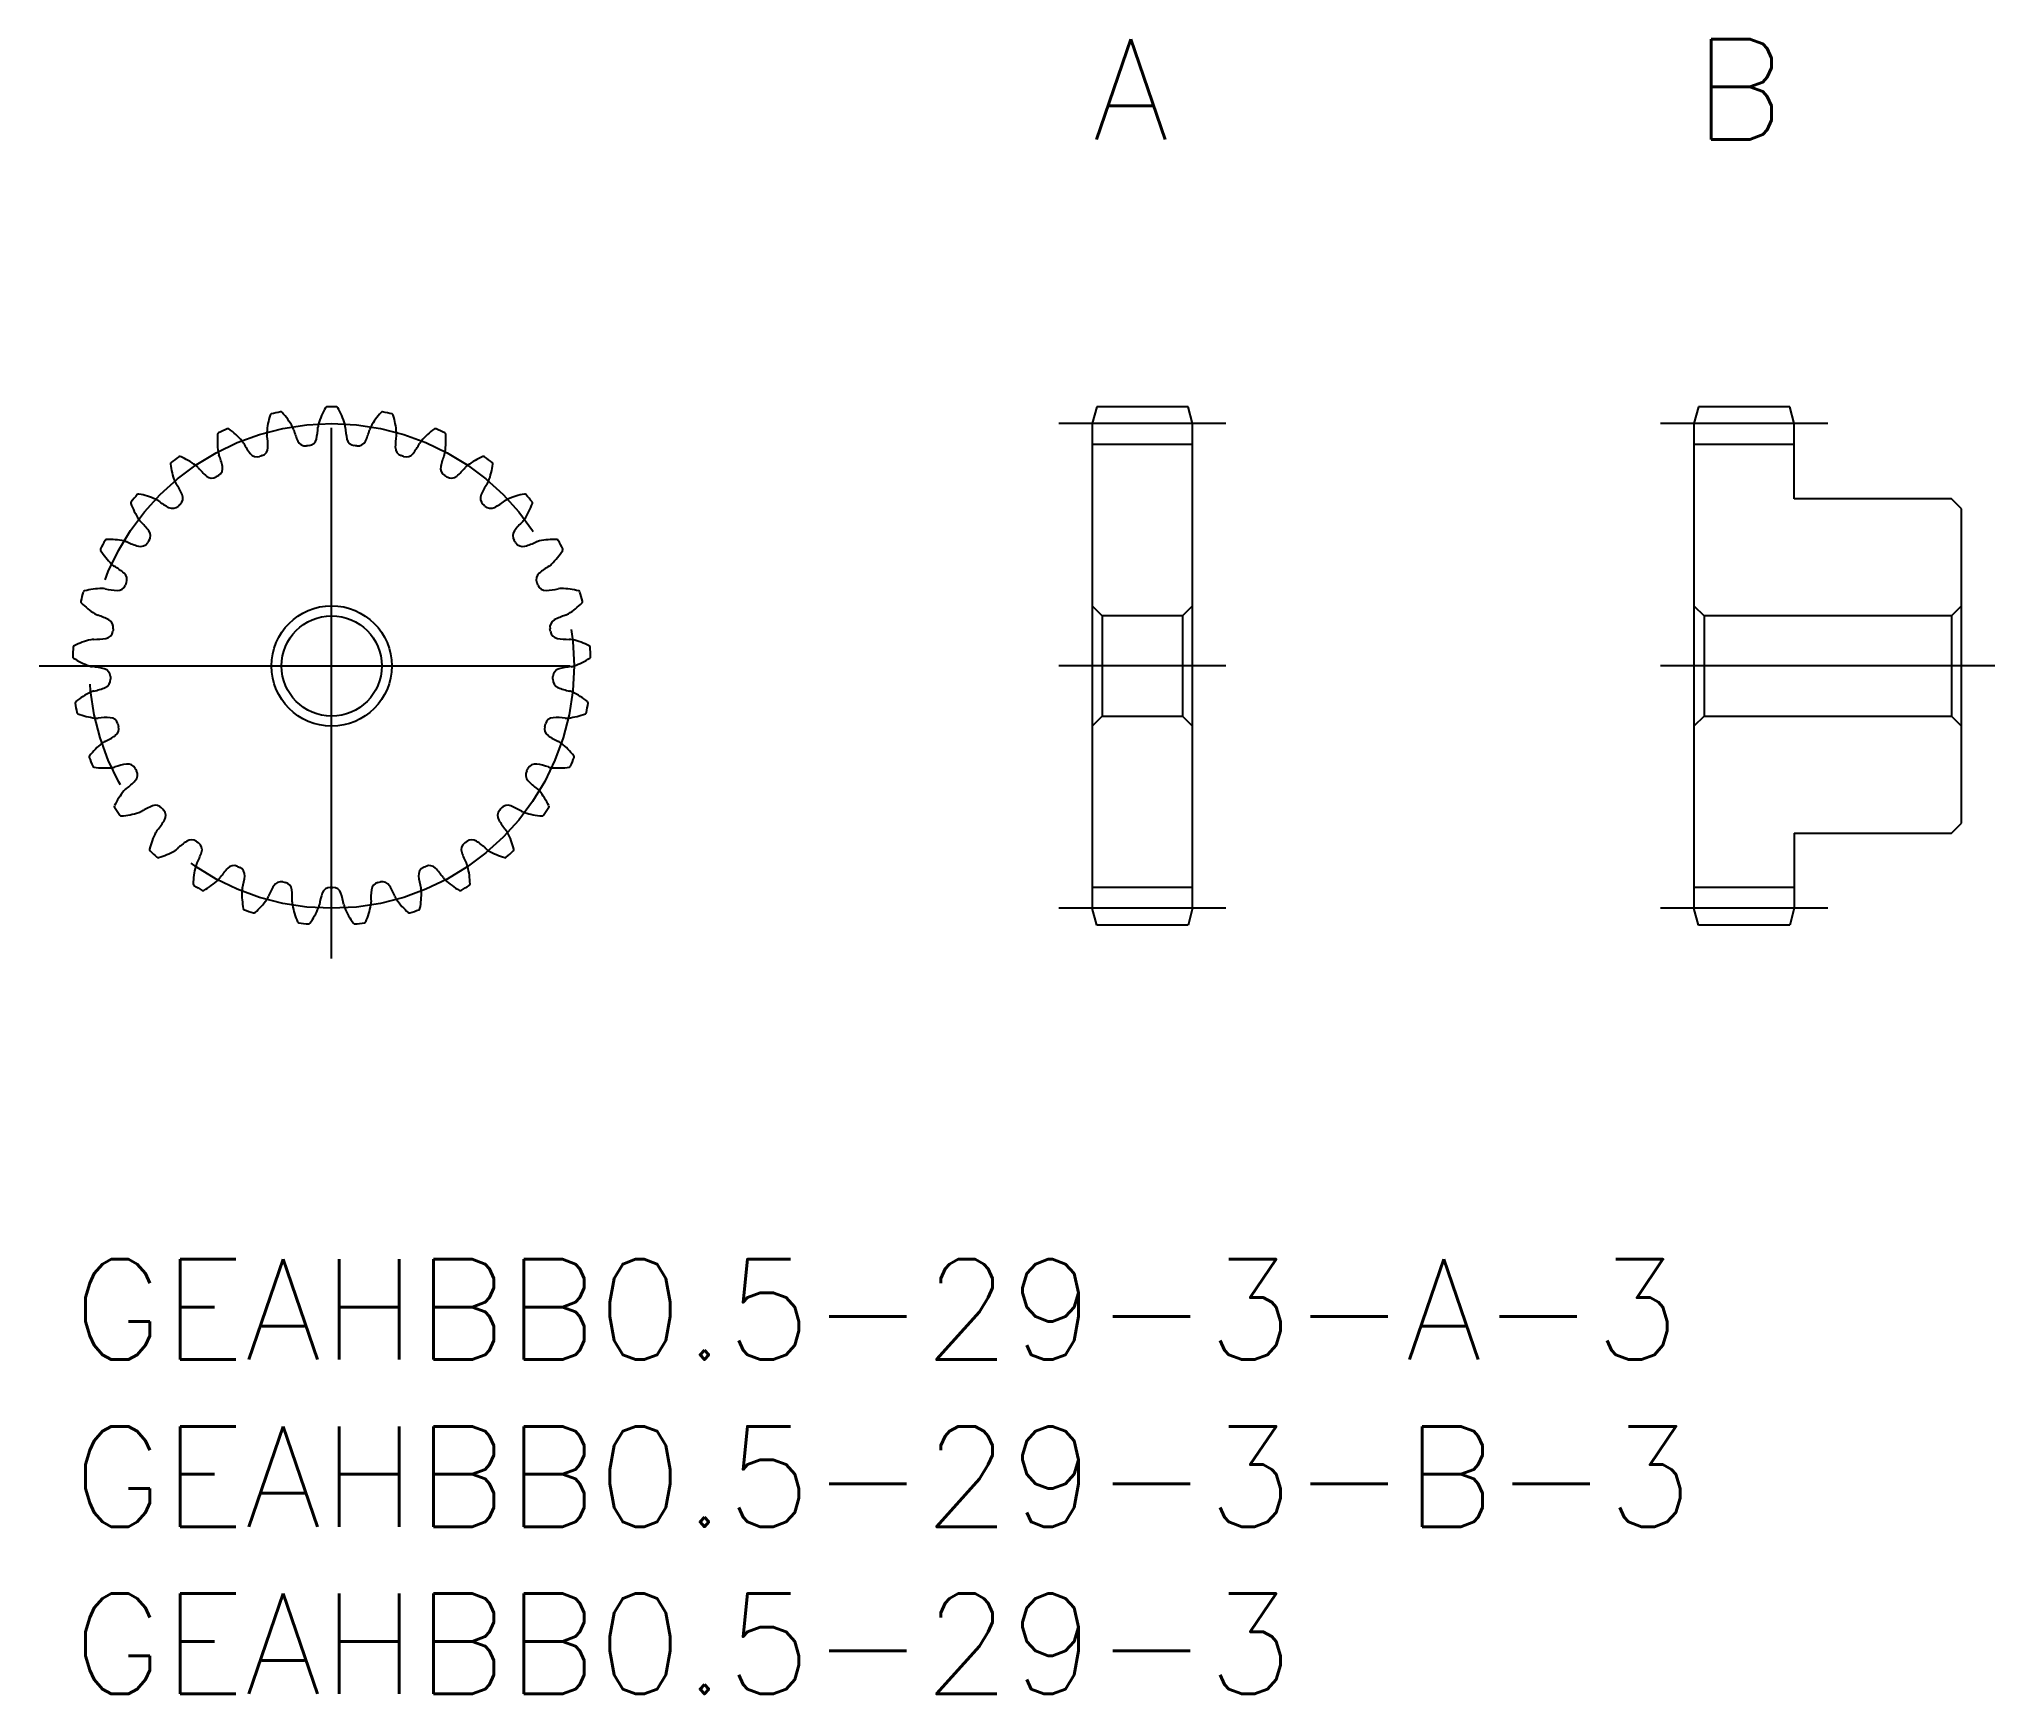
# Model space of a CAD drawing. Extents: x -1 to 57.5, y -13 to 36.5.
import ezdxf

# ---------------------------------------------------------------- set-up
doc = ezdxf.new("R2010")
doc.units = 0
doc.header["$LTSCALE"] = 0.5
doc.linetypes.add('CENTER', pattern=[50.8, 31.75, -6.35, 6.35, -6.35])
for name, color, linetype in [('MSM_CENTER', 1, 'CENTER'), ('MSM_CONTINUOUS', 7, 'CONTINUOUS'), ('MSM_PART_NUMBER', 7, 'CONTINUOUS')]:
    doc.layers.add(name, color=color, linetype=linetype)
doc.styles.get("Standard").update_dxf_attribs({"font": 'txt.shx', "height": 3, "bigfont": 'bigfont.shx'})

# ---------------------------------------------------------------- blocks, each defined once
blk = doc.blocks.new('*U3')
at = {"layer": 'MSM_PART_NUMBER'}
blk.add_text('GEAHBB0.5-29-3-A-3', height=3, dxfattribs=at).set_placement((0, -3))
blk = doc.blocks.new('*U4')
at = {"layer": 'MSM_PART_NUMBER'}
blk.add_text('GEAHBB0.5-29-3-B-3', height=3, dxfattribs=at).set_placement((0, -8))
blk = doc.blocks.new('*U5')
at = {"layer": 'MSM_PART_NUMBER'}
blk.add_text('GEAHBB0.5-29-3', height=3, dxfattribs=at).set_placement((0, -13))
blk = doc.blocks.new('*U6')
at = {"layer": 'MSM_PART_NUMBER'}
blk.add_text('A', height=3, dxfattribs=at).set_placement((30.5, 33.5))
blk = doc.blocks.new('*U7')
at = {"layer": 'MSM_PART_NUMBER'}
blk.add_text('B', height=3, dxfattribs=at).set_placement((48.5, 33.5))

msp = doc.modelspace()

# ---------------------------------------------------------------- linework, layer by layer
at = {"layer": 'MSM_CENTER'}
for p, q in [((7.75, 9), (7.75, 26.5)), ((34.5, 25), (29.5, 25)), ((52.5, 25), (47.5, 25)), ((-1, 17.75), (16.5, 17.75)), ((34.5, 17.75), (29.5, 17.75)), ((57.5, 17.75), (47.5, 17.75)), ((34.5, 10.5), (29.5, 10.5)), ((52.5, 10.5), (47.5, 10.5))]:
    msp.add_line(p, q, dxfattribs=at)
msp.add_circle((7.75, 17.75), 7.25, dxfattribs=at)
at = {"layer": 'MSM_CONTINUOUS'}
for p, q in [((30.634, 25.5), (30.5, 25)), ((33.366, 25.5), (30.634, 25.5)), ((33.5, 25), (33.366, 25.5)), ((48.634, 25.5), (48.5, 25)), ((51.366, 25.5), (48.634, 25.5)), ((51.5, 25), (51.366, 25.5)), ((30.5, 25), (30.5, 10.5)), ((33.5, 10.5), (33.5, 25)), ((48.5, 25), (48.5, 10.5)), ((51.5, 22.75), (51.5, 25)), ((33.5, 24.375), (30.5, 24.375)), ((51.5, 24.375), (48.5, 24.375)), ((56.2, 22.75), (51.5, 22.75)), ((56.5, 22.45), (56.2, 22.75)), ((56.5, 13.05), (56.5, 22.45)), ((30.5, 19.55), (30.8, 19.25)), ((33.2, 19.25), (33.5, 19.55)), ((48.5, 19.55), (48.8, 19.25)), ((56.2, 19.25), (56.5, 19.55)), ((30.8, 19.25), (30.8, 16.25)), ((33.2, 19.25), (30.8, 19.25)), ((33.2, 19.25), (33.2, 16.25)), ((48.8, 19.25), (48.8, 16.25)), ((56.2, 19.25), (48.8, 19.25)), ((56.2, 19.25), (56.2, 16.25)), ((30.8, 16.25), (30.5, 15.95)), ((30.8, 16.25), (33.2, 16.25)), ((33.5, 15.95), (33.2, 16.25)), ((48.8, 16.25), (48.5, 15.95)), ((48.8, 16.25), (56.2, 16.25)), ((56.5, 15.95), (56.2, 16.25)), ((56.2, 12.75), (56.5, 13.05)), ((51.5, 12.75), (56.2, 12.75)), ((51.5, 12.75), (51.5, 10.5)), ((33.5, 11.125), (30.5, 11.125)), ((51.5, 11.125), (48.5, 11.125)), ((30.634, 10), (30.5, 10.5)), ((33.366, 10), (30.634, 10)), ((33.5, 10.5), (33.366, 10)), ((48.634, 10), (48.5, 10.5)), ((51.366, 10), (48.634, 10)), ((51.5, 10.5), (51.366, 10))]:
    msp.add_line(p, q, dxfattribs=at)
for radius in [1.8, 1.5]:
    msp.add_circle((7.75, 17.75), radius, dxfattribs=at)
for centre, radius, start, end in [((8.22, 24.547), 2.417, 163.01637, 175.51724), ((5.956, 25.238), 0.05, 103.47115, 163.01637), ((7.75, 17.75), 7.75, 101.35644, 103.47115), ((6.234, 25.299), 0.05, 41.81121, 101.35644), ((4.47, 23.721), 2.417, 29.31035, 41.81121), ((9.67, 24.287), 2.417, 150.60258, 163.10345), ((7.608, 25.449), 0.05, 91.05736, 150.60258), ((7.75, 17.75), 7.75, 88.94264, 91.05736), ((7.892, 25.449), 0.05, 29.39742, 88.94264), ((5.83, 24.287), 2.417, 16.89655, 29.39742), ((11.03, 23.721), 2.417, 138.18879, 150.68965), ((9.266, 25.299), 0.05, 78.64356, 138.18879), ((7.75, 17.75), 7.75, 76.52885, 78.64356), ((9.544, 25.238), 0.05, 16.98363, 76.52885), ((7.28, 24.547), 2.417, 4.48276, 16.98363), ((6.748, 24.489), 2.417, 175.43017, 187.93103), ((4.388, 24.677), 0.05, 115.88494, 175.43017), ((7.75, 17.75), 7.75, 113.77023, 115.88494), ((4.646, 24.797), 0.05, 54.22501, 113.77023), ((3.263, 22.877), 2.417, 41.72414, 54.22501), ((6.219, 24.704), 0.41, 175.51705, 189.37298), ((3.614, 24.274), 2.231, 0.13815, 9.37316), ((6.219, 24.704), 0.41, 15.4546, 29.31054), ((8.765, 25.407), 2.231, 195.45443, 204.68944), ((5.113, 25.01), 2.231, 347.72435, 356.95936), ((7.75, 24.87), 0.41, 163.10325, 176.95919), ((7.75, 24.87), 0.41, 3.04081, 16.89674), ((10.387, 25.01), 2.231, 183.04064, 192.27565), ((6.735, 25.407), 2.231, 335.31056, 344.54557), ((9.281, 24.704), 0.41, 150.68947, 164.5454), ((11.886, 24.274), 2.231, 170.62684, 179.86185), ((9.281, 24.704), 0.41, 350.62702, 4.48295), ((12.237, 22.877), 2.417, 125.77499, 138.27586), ((10.854, 24.797), 0.05, 66.22977, 125.77499), ((7.75, 17.75), 7.75, 64.11506, 66.22977), ((11.112, 24.677), 0.05, 4.56983, 64.11506), ((8.752, 24.489), 2.417, 352.06897, 4.56983), ((7.75, 17.75), 7.75, 126.18402, 128.29873), ((3.204, 23.965), 0.05, 66.6388, 126.18402), ((2.266, 21.792), 2.417, 54.13793, 66.6388), ((4.76, 24.212), 0.41, 187.93084, 201.78678), ((2.308, 23.232), 2.231, 12.55194, 21.78695), ((4.76, 24.212), 0.41, 27.8684, 41.72433), ((7.095, 25.447), 2.231, 207.86822, 217.10323), ((5.515, 24.252), 0.25, 217.10322, 288.96874), ((7.75, 17.75), 6.625, 108.27264, 108.96874), ((5.594, 24.278), 0.25, 288.27264, 0.13815), ((6.965, 24.58), 0.25, 204.68943, 276.55495), ((7.75, 17.75), 6.625, 95.85884, 96.55495), ((7.048, 24.589), 0.25, 275.85884, 347.72436), ((8.452, 24.589), 0.25, 192.27564, 264.14116), ((7.75, 17.75), 6.625, 83.44505, 84.14116), ((8.535, 24.58), 0.25, 263.44505, 335.31057), ((9.906, 24.278), 0.25, 179.86185, 251.72736), ((7.75, 17.75), 6.625, 71.03126, 71.72736), ((9.985, 24.252), 0.25, 251.03126, 322.89678), ((8.405, 25.447), 2.231, 322.89677, 332.13178), ((10.74, 24.212), 0.41, 138.27567, 152.1316), ((13.192, 23.232), 2.231, 158.21305, 167.44806), ((10.74, 24.212), 0.41, 338.21322, 352.06915), ((13.234, 21.792), 2.417, 113.3612, 125.86207), ((12.296, 23.965), 0.05, 53.81598, 113.3612), ((7.75, 17.75), 7.75, 51.70127, 53.81598), ((2.978, 23.793), 0.05, 128.29873, 187.84396), ((5.322, 24.116), 2.417, 187.84396, 200.34483), ((3.441, 23.418), 0.41, 40.28219, 54.13812), ((5.456, 25.126), 2.231, 220.28202, 229.51703), ((4.17, 23.619), 0.25, 229.51702, 301.38254), ((7.75, 17.75), 6.625, 120.68643, 121.38254), ((4.241, 23.662), 0.25, 300.68643, 12.55195), ((11.259, 23.662), 0.25, 167.44805, 239.31357), ((7.75, 17.75), 6.625, 58.61746, 59.31357), ((11.33, 23.619), 0.25, 238.61746, 310.48298), ((10.044, 25.126), 2.231, 310.48297, 319.71798), ((12.059, 23.418), 0.41, 125.86188, 139.71781), ((10.178, 24.116), 2.417, 339.65517, 352.15604), ((12.522, 23.793), 0.05, 352.15604, 51.70127), ((7.75, 17.75), 7.75, 138.59782, 140.71253), ((1.974, 22.842), 0.05, 79.05259, 138.59782), ((1.525, 20.519), 2.417, 66.55173, 79.05259), ((3.441, 23.418), 0.41, 200.34464, 214.20057), ((1.257, 21.934), 2.231, 24.96573, 34.20074), ((3.052, 22.77), 0.25, 313.10022, 24.96574), ((12.448, 22.77), 0.25, 155.03426, 226.89978), ((14.243, 21.934), 2.231, 145.79926, 155.03427), ((12.059, 23.418), 0.41, 325.79943, 339.65536), ((13.975, 20.519), 2.417, 100.94741, 113.44828), ((13.526, 22.842), 0.05, 41.40218, 100.94741), ((7.75, 17.75), 7.75, 39.28747, 41.40218), ((1.79, 22.626), 0.05, 140.71253, 200.25775), ((4.011, 23.445), 2.417, 200.25775, 212.75862), ((2.323, 22.359), 0.41, 52.69598, 66.55192), ((3.924, 24.46), 2.231, 232.69581, 241.93082), ((2.992, 22.712), 0.25, 241.93081, 313.79633), ((7.75, 17.75), 6.625, 133.10022, 133.79633), ((7.75, 17.75), 6.625, 46.20367, 46.89978), ((12.508, 22.712), 0.25, 226.20367, 298.06919), ((11.576, 24.46), 2.231, 298.06918, 307.30419), ((13.177, 22.359), 0.41, 113.44809, 127.30402), ((11.489, 23.445), 2.417, 327.24138, 339.74225), ((13.71, 22.626), 0.05, 339.74225, 39.28747), ((2.323, 22.359), 0.41, 212.75843, 226.61436), ((0.509, 20.44), 2.231, 37.37952, 46.61454), ((2.083, 21.643), 0.25, 325.51401, 37.37953), ((13.417, 21.643), 0.25, 142.62047, 214.48599), ((14.991, 20.44), 2.231, 133.38546, 142.62048), ((13.177, 22.359), 0.41, 313.38564, 327.24157), ((0.882, 21.231), 0.05, 153.12632, 212.67154), ((7.75, 17.75), 7.75, 151.01161, 153.12632), ((2.874, 22.508), 2.417, 212.67155, 225.17241), ((1.015, 21.482), 0.05, 91.46639, 151.01161), ((1.075, 19.116), 2.417, 78.96552, 91.46639), ((1.459, 21.085), 0.41, 65.10977, 78.96571), ((2.571, 23.481), 2.231, 245.1096, 254.34461), ((2.036, 21.574), 0.25, 254.3446, 326.21012), ((7.75, 17.75), 6.625, 145.51401, 146.21012), ((7.75, 17.75), 6.625, 33.78988, 34.48599), ((13.464, 21.574), 0.25, 213.78988, 285.6554), ((12.929, 23.481), 2.231, 285.65539, 294.8904), ((14.041, 21.085), 0.41, 101.03429, 114.89023), ((14.425, 19.116), 2.417, 88.53361, 101.03448), ((12.626, 22.508), 2.417, 314.82759, 327.32845), ((14.485, 21.482), 0.05, 28.98839, 88.53361), ((7.75, 17.75), 7.75, 26.87368, 28.98839), ((14.618, 21.231), 0.05, 327.32845, 26.87368), ((1.459, 21.085), 0.41, 225.17223, 239.02816), ((0.1, 18.821), 2.231, 49.79332, 59.02833), ((1.379, 20.333), 0.25, 337.92781, 49.79333), ((14.121, 20.333), 0.25, 130.20667, 202.07219), ((15.4, 18.821), 2.231, 120.97167, 130.20668), ((14.041, 21.085), 0.41, 300.97184, 314.82778), ((7.75, 17.75), 7.75, 163.4254, 165.54011), ((0.37, 19.947), 0.05, 103.88018, 163.4254), ((0.938, 17.649), 2.417, 91.37931, 103.88018), ((0.889, 19.655), 0.41, 77.52357, 91.3795), ((1.46, 22.233), 2.231, 257.5234, 266.75841), ((1.348, 20.256), 0.25, 266.7584, 338.62392), ((7.75, 17.75), 6.625, 157.92781, 158.62392), ((7.75, 17.75), 6.625, 21.37608, 22.07219), ((14.152, 20.256), 0.25, 201.37608, 273.2416), ((14.04, 22.233), 2.231, 273.24159, 282.4766), ((14.611, 19.655), 0.41, 88.6205, 102.47643), ((14.562, 17.649), 2.417, 76.11982, 88.62069), ((15.13, 19.947), 0.05, 16.5746, 76.11982), ((7.75, 17.75), 7.75, 14.45989, 16.5746), ((0.294, 19.673), 0.05, 165.54011, 225.08533), ((1.965, 21.349), 2.417, 225.08534, 237.58621), ((0.889, 19.655), 0.41, 237.58601, 251.44195), ((14.611, 19.655), 0.41, 288.55805, 302.41398), ((13.535, 21.349), 2.417, 302.41379, 314.91466), ((15.206, 19.673), 0.05, 314.91466, 14.45989), ((0.049, 17.151), 2.231, 62.20711, 71.44212), ((0.959, 18.821), 0.25, 279.17219, 351.03771), ((0.972, 18.903), 0.25, 350.3416, 62.20712), ((7.75, 17.75), 6.625, 170.3416, 171.03771), ((14.528, 18.903), 0.25, 117.79288, 189.6584), ((7.75, 17.75), 6.625, 8.96229, 9.6584), ((14.541, 18.821), 0.25, 188.96229, 260.82781), ((15.451, 17.151), 2.231, 108.55788, 117.79289), ((7.75, 17.75), 7.75, 175.8392, 177.95391), ((0.07, 18.309), 0.05, 116.29397, 175.8392), ((1.119, 16.187), 2.417, 103.7931, 116.29397), ((0.64, 18.135), 0.41, 89.93736, 103.7933), ((0.643, 20.776), 2.231, 269.93719, 279.1722), ((14.857, 20.776), 2.231, 260.8278, 270.06281), ((14.86, 18.135), 0.41, 76.20671, 90.06264), ((14.381, 16.187), 2.417, 63.70603, 76.2069), ((15.43, 18.309), 0.05, 4.1608, 63.70603), ((7.75, 17.75), 7.75, 2.04609, 4.1608), ((0.055, 18.025), 0.05, 177.95391, 237.49912), ((1.327, 20.021), 2.417, 237.49913, 250), ((0.64, 18.135), 0.41, 249.99981, 263.85574), ((0.358, 15.51), 2.231, 74.6209, 83.85592), ((0.883, 17.42), 0.25, 2.75539, 74.62091), ((14.617, 17.42), 0.25, 105.37909, 177.24461), ((15.142, 15.51), 2.231, 96.14408, 105.3791), ((14.86, 18.135), 0.41, 276.14426, 290.00019), ((14.173, 20.021), 2.417, 290, 302.50087), ((15.445, 18.025), 0.05, 302.50087, 2.04609), ((1.61, 14.798), 2.417, 116.2069, 128.70776), ((0.724, 16.598), 0.41, 102.35115, 116.20709), ((0.159, 19.178), 2.231, 282.35098, 291.58599), ((0.887, 17.336), 0.25, 291.58598, 3.4515), ((7.75, 17.75), 6.625, 182.75539, 183.4515), ((7.75, 17.75), 6.625, 356.5485, 357.24461), ((14.613, 17.336), 0.25, 176.5485, 248.41402), ((15.341, 19.178), 2.231, 248.41401, 257.64902), ((14.776, 16.598), 0.41, 63.79292, 77.64885), ((13.89, 14.798), 2.417, 51.29224, 63.7931), ((0.13, 16.645), 0.05, 128.70776, 188.25299), ((7.75, 17.75), 7.75, 188.25299, 190.3677), ((7.75, 17.75), 7.75, 349.6323, 351.74701), ((15.37, 16.645), 0.05, 351.74701, 51.29224), ((0.176, 16.364), 0.05, 190.3677, 249.91292), ((0.989, 18.587), 2.417, 249.91292, 262.41379), ((0.724, 16.598), 0.41, 262.4136, 276.26954), ((1.012, 13.973), 2.231, 87.0347, 96.26971), ((1.115, 15.951), 0.25, 15.16919, 87.03471), ((1.137, 15.871), 0.25, 303.99978, 15.8653), ((7.75, 17.75), 6.625, 195.16919, 195.8653), ((14.363, 15.871), 0.25, 164.1347, 236.00022), ((7.75, 17.75), 6.625, 344.1347, 344.83081), ((14.385, 15.951), 0.25, 92.96529, 164.83081), ((14.488, 13.973), 2.231, 83.73029, 92.9653), ((14.776, 16.598), 0.41, 263.73046, 277.5864), ((14.511, 18.587), 2.417, 277.58621, 290.08708), ((15.324, 16.364), 0.05, 290.08708, 349.6323), ((2.388, 13.547), 2.417, 128.62069, 141.12156), ((1.136, 15.115), 0.41, 114.76495, 128.62088), ((0.029, 17.513), 2.231, 294.76477, 303.99979), ((15.471, 17.513), 2.231, 236.00021, 245.23523), ((14.364, 15.115), 0.41, 51.37912, 65.23505), ((13.112, 13.547), 2.417, 38.87844, 51.37931), ((0.546, 15.032), 0.05, 141.12156, 200.66678), ((7.75, 17.75), 7.75, 200.66678, 202.78149), ((0.651, 14.768), 0.05, 202.78149, 262.32671), ((0.967, 17.114), 2.417, 262.32672, 274.82759), ((1.136, 15.115), 0.41, 274.8274, 288.68333), ((1.982, 12.613), 2.231, 99.44849, 108.6835), ((1.656, 14.567), 0.25, 27.58298, 99.4485), ((7.75, 17.75), 6.625, 207.58298, 208.27909), ((7.75, 17.75), 6.625, 331.72091, 332.41702), ((13.844, 14.567), 0.25, 80.5515, 152.41702), ((13.518, 12.613), 2.231, 71.3165, 80.55151), ((14.364, 15.115), 0.41, 251.31667, 265.17261), ((14.533, 17.114), 2.417, 265.17241, 277.67328), ((14.849, 14.768), 0.05, 277.67328, 337.21851), ((7.75, 17.75), 7.75, 337.21851, 339.33322), ((14.954, 15.032), 0.05, 339.33322, 38.87844), ((1.857, 13.754), 0.41, 127.17874, 141.03467), ((0.261, 15.858), 2.231, 307.17857, 316.41358), ((1.696, 14.493), 0.25, 316.41357, 28.27909), ((13.804, 14.493), 0.25, 151.72091, 223.58643), ((15.239, 15.858), 2.231, 223.58642, 232.82143), ((13.643, 13.754), 0.41, 38.96532, 52.82126), ((1.298, 13.547), 0.05, 153.53535, 213.08058), ((3.417, 12.493), 2.417, 141.03448, 153.53535), ((7.75, 17.75), 7.75, 213.08058, 215.19529), ((3.221, 11.493), 2.231, 111.86228, 121.09729), ((2.483, 13.331), 0.25, 39.99677, 111.86229), ((7.75, 17.75), 6.625, 219.99677, 220.69288), ((7.75, 17.75), 6.625, 319.30712, 320.00323), ((13.017, 13.331), 0.25, 68.13771, 140.00323), ((12.279, 11.493), 2.231, 58.90271, 68.13772), ((12.083, 12.493), 2.417, 26.46465, 38.96552), ((7.75, 17.75), 7.75, 324.80471, 326.91942), ((14.202, 13.547), 0.05, 326.91942, 26.46465), ((1.458, 13.312), 0.05, 215.19529, 274.7405), ((1.262, 15.671), 2.417, 274.74051, 287.24138), ((1.857, 13.754), 0.41, 287.24118, 301.09712), ((0.843, 14.293), 2.231, 319.59236, 328.82737), ((2.537, 13.267), 0.25, 328.82736, 40.69288), ((12.963, 13.267), 0.25, 139.30712, 211.17264), ((14.657, 14.293), 2.231, 211.17263, 220.40764), ((13.643, 13.754), 0.41, 238.90288, 252.75881), ((14.238, 15.671), 2.417, 252.75862, 265.25949), ((14.042, 13.312), 0.05, 265.25949, 324.80471), ((4.648, 11.684), 2.417, 153.44828, 165.94914), ((2.853, 12.581), 0.41, 139.59253, 153.44847), ((4.672, 10.665), 2.231, 124.27608, 133.51109), ((3.556, 12.302), 0.25, 52.41057, 124.27609), ((7.75, 17.75), 6.625, 232.41057, 233.10667), ((3.623, 12.252), 0.25, 341.24116, 53.10667), ((11.877, 12.252), 0.25, 126.89333, 198.75884), ((7.75, 17.75), 6.625, 306.89333, 307.58943), ((11.944, 12.302), 0.25, 55.72391, 127.58943), ((10.828, 10.665), 2.231, 46.48891, 55.72392), ((12.647, 12.581), 0.41, 26.55153, 40.40747), ((10.852, 11.684), 2.417, 14.05086, 26.55172), ((2.352, 12.259), 0.05, 165.94914, 225.49437), ((7.75, 17.75), 7.75, 225.49437, 227.60908), ((2.559, 12.063), 0.05, 227.60908, 287.15429), ((1.861, 14.324), 2.417, 287.1543, 299.65517), ((2.853, 12.581), 0.41, 299.65498, 313.51091), ((6.025, 11.159), 2.417, 165.86207, 178.36294), ((4.079, 11.649), 0.41, 152.00633, 165.86226), ((1.747, 12.889), 2.231, 332.00615, 341.24117), ((4.825, 11.528), 0.25, 64.82436, 136.68988), ((7.75, 17.75), 6.625, 244.82436, 245.52047), ((4.901, 11.493), 0.25, 353.65495, 65.5205), ((10.599, 11.493), 0.25, 114.47953, 186.34505), ((7.75, 17.75), 6.625, 294.47953, 295.17564), ((10.675, 11.528), 0.25, 43.31012, 115.17564), ((13.753, 12.889), 2.231, 198.75883, 207.99385), ((11.421, 11.649), 0.41, 14.13774, 27.99367), ((9.475, 11.159), 2.417, 1.63706, 14.13793), ((12.647, 12.581), 0.41, 226.48909, 240.34502), ((13.639, 14.324), 2.417, 240.34483, 252.8457), ((12.941, 12.063), 0.05, 252.8457, 312.39092), ((7.75, 17.75), 7.75, 312.39092, 314.50563), ((13.148, 12.259), 0.05, 314.50563, 14.05086), ((3.659, 11.227), 0.05, 178.36294, 237.90816), ((7.75, 17.75), 7.75, 237.90816, 240.02287), ((2.735, 13.139), 2.417, 299.5681, 312.06896), ((4.079, 11.649), 0.41, 312.06877, 325.92471), ((6.267, 10.169), 2.231, 136.68987, 145.92488), ((2.933, 11.712), 2.231, 344.41995, 353.65496), ((7.931, 10.028), 2.231, 149.10366, 158.33867), ((6.231, 11.045), 0.25, 77.23815, 149.10367), ((7.75, 17.75), 6.625, 257.23815, 257.93426), ((6.313, 11.027), 0.25, 6.06874, 77.93429), ((7.708, 10.875), 0.25, 89.65195, 161.51746), ((7.75, 17.75), 6.625, 269.65195, 270.34805), ((7.792, 10.875), 0.25, 18.48254, 90.34805), ((9.187, 11.027), 0.25, 102.06574, 173.93126), ((7.75, 17.75), 6.625, 282.06574, 282.76185), ((9.269, 11.045), 0.25, 30.89633, 102.76185), ((7.569, 10.028), 2.231, 21.66133, 30.89634), ((12.567, 11.712), 2.231, 186.34504, 195.58005), ((9.233, 10.169), 2.231, 34.07512, 43.31013), ((11.421, 11.649), 0.41, 214.07529, 227.93122), ((12.765, 13.139), 2.417, 227.93103, 240.4319), ((7.75, 17.75), 7.75, 299.97713, 302.09184), ((11.841, 11.227), 0.05, 302.09184, 1.63706), ((3.903, 11.08), 0.05, 240.02287, 299.56809), ((7.482, 10.942), 2.417, 178.27586, 190.77673), ((5.477, 11.003), 0.41, 164.42012, 178.27605), ((3.843, 12.168), 2.417, 311.98189, 324.48276), ((5.477, 11.003), 0.41, 324.48257, 338.3385), ((4.343, 10.817), 2.231, 356.83374, 6.06875), ((6.98, 10.672), 0.41, 176.83391, 190.68984), ((8.952, 11.044), 2.417, 190.68966, 203.19052), ((6.98, 10.672), 0.41, 336.89636, 350.75229), ((9.587, 10.247), 2.231, 161.51746, 170.75247), ((5.913, 10.247), 2.231, 9.24753, 18.48254), ((8.52, 10.672), 0.41, 189.24771, 203.10364), ((6.548, 11.044), 2.417, 336.80948, 349.31034), ((8.52, 10.672), 0.41, 349.31015, 3.16609), ((11.157, 10.817), 2.231, 173.93125, 183.16626), ((10.023, 11.003), 0.41, 201.6615, 215.51743), ((11.657, 12.168), 2.417, 215.51724, 228.01811), ((8.018, 10.942), 2.417, 349.22327, 1.72414), ((10.023, 11.003), 0.41, 1.72394, 15.57988), ((11.597, 11.08), 0.05, 240.4319, 299.97713), ((5.157, 10.5), 0.05, 190.77673, 250.32196), ((7.75, 17.75), 7.75, 250.32196, 252.43667), ((5.426, 10.409), 0.05, 252.43667, 311.98188), ((6.776, 10.112), 0.05, 203.19052, 262.73575), ((7.75, 17.75), 7.75, 262.73575, 264.85046), ((7.059, 10.081), 0.05, 264.85046, 324.39567), ((5.135, 11.459), 2.417, 324.39568, 336.89655), ((10.365, 11.459), 2.417, 203.10345, 215.60432), ((8.441, 10.081), 0.05, 215.60432, 275.14954), ((7.75, 17.75), 7.75, 275.14954, 277.26425), ((8.724, 10.112), 0.05, 277.26425, 336.80947), ((10.074, 10.409), 0.05, 228.01811, 287.56333), ((7.75, 17.75), 7.75, 287.56333, 289.67804), ((10.343, 10.5), 0.05, 289.67804, 349.22327)]:
    msp.add_arc(centre, radius, start, end, dxfattribs=at)

# ---------------------------------------------------------------- block references
for name in ['*U6', '*U7', '*U3', '*U4', '*U5']:
    msp.add_blockref(name, (0, 0), dxfattribs=at)

doc.saveas('drawing.dxf')
